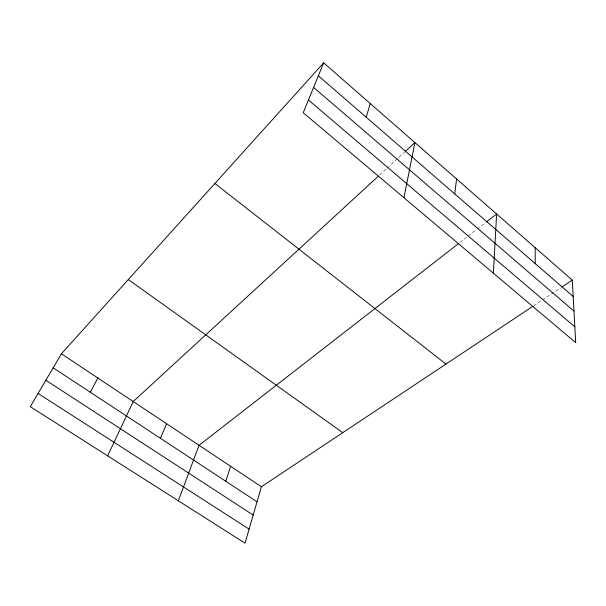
<?xml version="1.0" encoding="UTF-8"?>
<svg xmlns="http://www.w3.org/2000/svg" width="606" height="606" viewBox="0 0 606 606"><rect width="100%" height="100%" fill="white"/><g stroke="black" fill="none" stroke-linecap="round" stroke-linejoin="round"><path stroke-width="0.45" stroke-dasharray="3.03 2.27" d="M379.742 174.922L386.643 168.582M387.332 167.945L404.581 152.098M460.06 242.4L467.521 236.598M468.264 236.022L476.475 229.644M477.217 229.06L485.429 222.682M533.788 305.704L541.643 300.485M542.431 299.962L560.497 287.948"/><path stroke-width="0.91" d="M493.398 273.2L496.617 213.986L486.171 222.107M454.758 193.92L456.568 178.982M403.937 197.707L414.921 142.584L405.27 151.462M533 306.227L261.398 486.754L245.021 543.173L30.3 406.679L61.403 353.783L323.665 62.827L572.284 280.116L575.7 342.648L303.235 112.739L323.665 62.827M366.213 117.238L370.251 103.543M225.72 481.209L230.644 466.309M178.331 500.776L199.056 445.304L458.568 243.559M160.454 438.32L166.589 423.715M107.656 455.856L133.214 401.528L378.364 176.187M90.332 392.249L97.831 378M562.073 286.903L572.284 280.116M38.08 393.453L249.104 529.121M45.844 380.242L253.187 515.055M53.154 367.819L257.035 501.783M61.403 353.783L261.398 486.754M128.29 279.578L342.754 432.676M214.903 183.489L445.963 364.077M308.454 99.982L574.836 326.793M313.597 87.431L573.98 311.113M318.362 75.788L573.178 296.485M535.159 247.672L535.219 263.61"/></g></svg>
